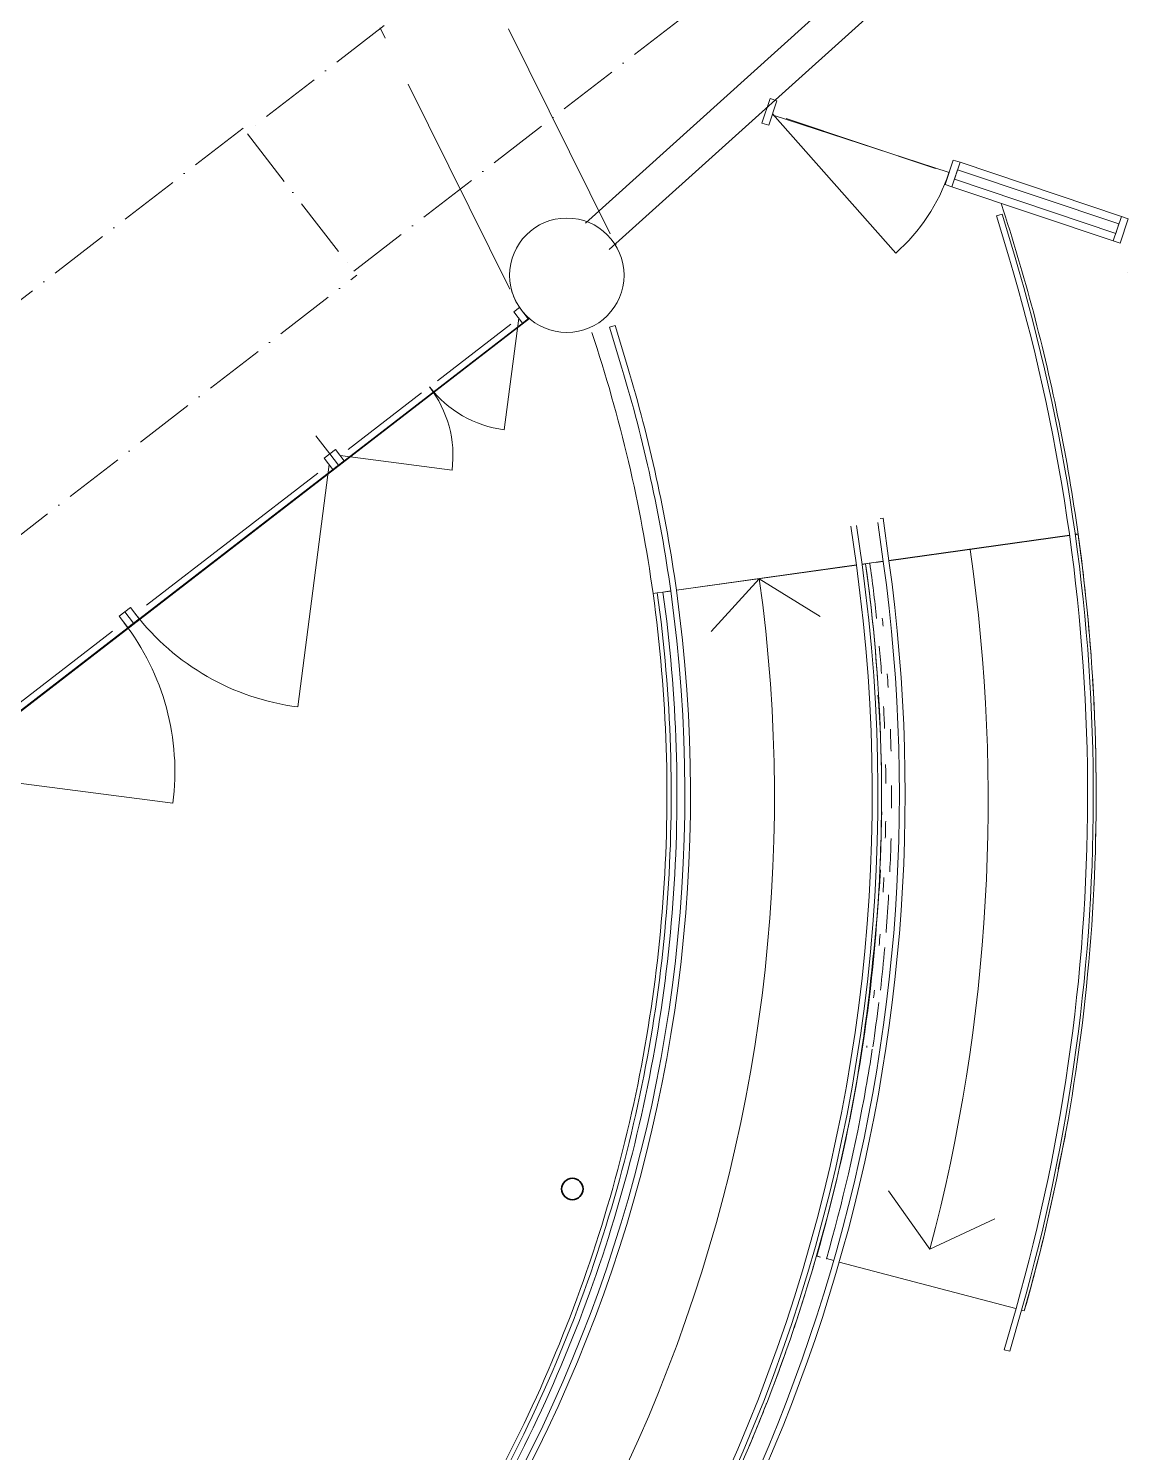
# Model space of a CAD drawing. Header units: millimetres. Extents: x -106764 to 80178, y -104573 to 57950.
# Drawn here: x 34226 to 41866, y -46743 to -36783 of the extents above; entities that cross this region are included whole.
import ezdxf

# ---------------------------------------------------------------- set-up
doc = ezdxf.new("R2010")
doc.units = ezdxf.units.MM
doc.header["$LTSCALE"] = 100
for name, pattern in [('3 Punktstreckad', [6.2, 4.2, -1, 0, -1]), ('Brand EI 60', [10.5, 4.5, -3, 0, -3]), ('IMPORT-A_PSTRECK_4', [24, 16, -3.6, 0.8, -3.6])]:
    doc.linetypes.add(name, pattern=pattern)
for name, color, linetype, lineweight in [('A----003E-N', 10, 'Continuous', 35), ('A----004E-N', 4, 'Continuous', 13), ('A-13G---EDN', 1, 'Continuous', 9), ('A-27----', 1, '3 Punktstreckad', 13), ('A-27C---EJN', 1, 'Continuous', 9), ('A-27D---E-N', 7, 'Continuous', 9), ('A-42D--CE-N', 1, 'Continuous', 9), ('A-42D--FE-N', 1, 'Continuous', 9), ('A-43CB--E-N', 3, 'Continuous', 18), ('A-44B---E-N', 1, 'Continuous', 9), ('A-45BY--E-N', 1, 'Continuous', 9), ('A-45CA--E-N', 1, 'Continuous', 9), ('A-B-B-EI-60', 6, 'Brand EI 60', 100), ('A037', 1, 'IMPORT-A_PSTRECK_4', 9)]:
    doc.layers.add(name, color=color, linetype=linetype, lineweight=lineweight)

# ---------------------------------------------------------------- blocks, each defined once
blk = doc.blocks.new('CW Dörr-Glas-Ram_Lastintag - Bef-9144793-A-40_P0010')
at = {"layer": 'A-13G---EDN'}
blk.add_line((-855, 5.5), (354.2, 1214.7), dxfattribs=at)
blk.add_arc((-855, 5.5), 1710, 0, 45, dxfattribs=at)
at = {"layer": 'A-42D--CE-N'}
blk.add_line((-755, 5.5), (755, 5.5), dxfattribs=at)
blk = doc.blocks.new('Rectangular Mullion - 50x100-9144795-A-40_P0010')
at = {"layer": 'A-42D--FE-N'}
for p, q in [((-50, 50), (0, 50)), ((-50, -50), (-50, 50)), ((0, 50), (0, -50)), ((0, -50), (-50, -50))]:
    blk.add_line(p, q, dxfattribs=at)
blk = doc.blocks.new('Rectangular Mullion - 50x100-9144796-A-40_P0010')
at = {"layer": 'A-42D--FE-N'}
for p, q in [((0, 50), (-50, 50)), ((-50, 50), (-50, -50)), ((0, -50), (0, 50)), ((-50, -50), (0, -50))]:
    blk.add_line(p, q, dxfattribs=at)
blk = doc.blocks.new('CW Dörr-Glas-Ram_Lastintag - Bef-9144797-A-40_P0010')
at = {"layer": 'A-13G---EDN'}
blk.add_line((-855, -5.5), (354.2, -1214.7), dxfattribs=at)
blk.add_arc((-855, -5.5), 1710, 315, 360, dxfattribs=at)
at = {"layer": 'A-42D--CE-N'}
blk.add_line((-755, -5.5), (755, -5.5), dxfattribs=at)
blk = doc.blocks.new('Rectangular Mullion - 50x100-4116429-A-40_P0010')
at = {"layer": 'A-42D--FE-N'}
for p, q in [((-50, 50), (0, 50)), ((-50, -50), (-50, 50)), ((0, 50), (0, -50)), ((0, -50), (-50, -50))]:
    blk.add_line(p, q, dxfattribs=at)
blk = doc.blocks.new('Assembled Stair - ___-9045496-A-40_P0010')
at = {"layer": 'A-27----'}
blk.add_line((36499.1, -38481.3), (38936.8, -36598.7), dxfattribs=at)
blk = doc.blocks.new('Assembled Stair - ___-9045495-A-40_P0010')
at = {"layer": 'A-27----'}
blk.add_line((38185, -35625.2), (35747.3, -37507.9), dxfattribs=at)
blk = doc.blocks.new('Assembled Stair - Run_Internal_-9045494-A-40_P0010')
at = {"layer": 'A-27----'}
blk.add_line((35756.5, -37519.7), (36490, -38469.5), dxfattribs=at)
blk = doc.blocks.new('Assembled Stair - ___-9045493-A-40_P0010')
blk.add_blockref('Assembled Stair - Run_Internal_-9045494-A-40_P0010', (0, 0))
blk = doc.blocks.new('CW Pardörr-Glas-Ram - Bef foajéparti-10181816-A-40_P0010')
at = {"layer": 'A-13G---EDN'}
for p, q in [((-787.6, 5), (-230.7, 561.9)), ((787.6, 5), (230.7, 561.9))]:
    blk.add_line(p, q, dxfattribs=at)
for centre, start, end in [((-787.6, 5), 0, 45), ((787.6, 5), 135, 180)]:
    blk.add_arc(centre, 787.6, start, end, dxfattribs=at)
at = {"layer": 'A-42D--CE-N'}
for p, q in [((-717.6, 5), (-70, 5)), ((70, 5), (717.6, 5))]:
    blk.add_line(p, q, dxfattribs=at)
blk = doc.blocks.new('Rectangular Mullion - 50x100-4116401-A-40_P0010')
at = {"layer": 'A-42D--FE-N'}
for p, q in [((-50, 50), (0, 50)), ((-50, -50), (-50, 50)), ((0, 50), (0, -50)), ((0, -50), (-50, -50))]:
    blk.add_line(p, q, dxfattribs=at)
blk = doc.blocks.new('Rectangular Mullion - 50x100-4116405-A-40_P0010')
at = {"layer": 'A-42D--FE-N'}
for p, q in [((0, 50), (-50, 50)), ((-50, 50), (-50, -50)), ((0, -50), (0, 50)), ((-50, -50), (0, -50))]:
    blk.add_line(p, q, dxfattribs=at)
blk = doc.blocks.new('A-40_P0010_Ej modellerat_dwg_Railing - Railing-1568527-A-40-P-010-10184553-A-40_P0010')
at = {"layer": 'A-45BY--E-N'}
for p, q in [((246706, 210106.1), (246737.9, 210130.2)), ((256311, 206161), (256316.5, 206121.4))]:
    blk.add_line(p, q, dxfattribs=at)
for points in [[(246706, 210106.1), (246925.1, 209815.9), (247394.1, 209258.7), (248182.4, 208502.2), (249046.4, 207833.6), (249976.4, 207260.3), (250961.9, 206788.9), (251991.9, 206424.7), (253054.7, 206171.7), (254138.4, 206032.8), (255230.6, 206009.6), (255956.3, 206071.4), (256316.5, 206121.4)], [(246737.9, 210130.2), (246956.2, 209841.1), (247423.4, 209286.1), (248208.6, 208532.6), (249069.2, 207866.6), (249995.6, 207295.5), (250977.3, 206825.9), (252003.3, 206463.1), (253061.9, 206211.1), (254141.3, 206072.7), (255229.3, 206049.6), (255952.2, 206111.2), (256311, 206161)]]:
    blk.add_open_spline(points, degree=3, dxfattribs=at)
blk = doc.blocks.new('A-40_P0010_Ej modellerat_dwg_Railing - Railing-1568683-A-40-P-010-10184554-A-40_P0010')
at = {"layer": 'A-45BY--E-N'}
blk.add_line((251653.3, 204979), (251653.9, 204981), dxfattribs=at)
for points, knots in [([(253118.5, 204658.2), (253029.1, 204671.9), (252535.4, 204753.3), (252047.2, 204866), (251653.3, 204979)], [0.2902755, 0.2902755, 0.2902755, 0.2902755, 0.3133464, 0.4177952, 0.4177952, 0.4177952, 0.4177952]), ([(254199.6, 204543.7), (254156.4, 204546.3), (254068.4, 204552.2), (253980.3, 204558.3), (253935.3, 204561.5)], [0.19787973, 0.19787973, 0.19787973, 0.19787973, 0.2088976, 0.22037284, 0.22037284, 0.22037284, 0.22037284]), ([(255356.9, 204531.9), (255337.5, 204531.2), (255286.7, 204529.3), (255235.9, 204527.9), (255204.4, 204527.1)], [0.09950968, 0.09950968, 0.09950968, 0.09950968, 0.1044488, 0.11247199, 0.11247199, 0.11247199, 0.11247199])]:
    blk.add_open_spline(points, degree=3, knots=knots, dxfattribs=at)
for points in [[(253142.4, 204695.1), (253138.7, 204695.6), (253135, 204696.2), (253131.3, 204696.8)], [(256517.5, 204675.3), (256389.4, 204657.5), (256261, 204641.7), (256132.4, 204628.1)], [(253446.9, 204612.7), (253343.3, 204625.6), (253239.6, 204638.7), (253136.2, 204653.9)], [(253532.7, 204642.7), (253514.9, 204644.8), (253497.2, 204646.9), (253479.4, 204648.9)], [(253830.8, 204571.4), (253731.1, 204580.5), (253631.2, 204589.8), (253531.4, 204600.2)], [(253924.9, 204603.4), (253897.8, 204605.6), (253870.7, 204607.9), (253843.6, 204610.2)], [(254319.1, 204577.3), (254285, 204578.9), (254251, 204580.8), (254216.9, 204582.9)], [(255517.3, 204579.3), (255465.5, 204576.6), (255413.7, 204574.1), (255361.9, 204572.1)], [(255937.4, 204609.1), (255873.9, 204603.5), (255810.5, 204598.3), (255747, 204593.6)], [(256133.9, 204588.1), (256115, 204586.1), (256096.1, 204584.1), (256077.3, 204582.2)], [(254592, 204526.9), (254514.8, 204529), (254437.6, 204532), (254360.5, 204535.8)], [(254715.3, 204564.4), (254675.3, 204565), (254635.4, 204565.9), (254595.5, 204567.1)], [(254963.2, 204523.2), (254910.8, 204522.9), (254858.5, 204523.1), (254806.1, 204523.7)], [(255110.1, 204564.9), (255065.9, 204564.1), (255021.8, 204563.6), (254977.6, 204563.5)], [(255745.3, 204553.5), (255713.6, 204551.2), (255681.9, 204549.1), (255650.1, 204547)]]:
    blk.add_open_spline(points, degree=3, dxfattribs=at)
blk = doc.blocks.new('A-40_P0010_Ej modellerat_dwg_Handrail Type - Handrail_Internal_-V30-A-40-P-010-10184555-A-40_P0010')
at = {"layer": 'A-45BY--E-N'}
for p, q in [((256504.4, 204769.4), (256776.5, 204807.2)), ((256509.9, 204729.8), (256782, 204767.6))]:
    blk.add_line(p, q, dxfattribs=at)
for radius in [11675, 11635]:
    blk.add_arc((254902.8, 216293.7), radius, 217.59209, 277.91211, dxfattribs=at)
blk = doc.blocks.new('A-40_P0010_Ej modellerat_dwg_Handrail Type - Handrail_Internal_-V63-A-40-P-010-10184702-A-40_P0010')
at = {"layer": 'A-45BY--E-N', "flags": 128}
blk.add_lwpolyline([(257882.7, 206408.2), (258169.9, 206494.9), (258181.5, 206456.6), (257894.3, 206369.9)], dxfattribs=at)
at = {"layer": 'A-45BY--E-N'}
for centre, radius, start, end in [((254902.8, 216293.7), 10365, 217.04807, 277.91209), ((254902.8, 216293.7), 10325, 217.04807, 277.91209), ((254906.9, 216269), 10300, 277.90847, 286.79315), ((254906.9, 216269), 10340, 277.90848, 286.79315)]:
    blk.add_arc(centre, radius, start, end, dxfattribs=at)
blk = doc.blocks.new('A-40_P0010_Ej modellerat_dwg_Handrail Type - Handrail_Internal_-V64-A-40-P-010-10184703-A-40_P0010')
at = {"layer": 'A-45BY--E-N'}
blk.add_line((256530.6, 204581.2), (256802.7, 204619.1), dxfattribs=at)
at = {"layer": 'A-45BY--E-N', "flags": 128}
blk.add_lwpolyline([(256830.5, 204602.7), (256833.2, 204582.9), (256536.1, 204541.6)], dxfattribs=at)
at = {"layer": 'A-45BY--E-N'}
for radius in [11865, 11825]:
    blk.add_arc((254902.8, 216293.7), radius, 227.71118, 277.91211, dxfattribs=at)
blk = doc.blocks.new('A-40_P0010_Ej modellerat_dwg_Handrail Type - Handrail_Internal_-V65-A-40-P-010-10184704-A-40_P0010')
at = {"layer": 'A-45BY--E-N', "flags": 128}
for points in [[(258672.4, 203665), (258959.8, 203750.9), (258948.4, 203789.3), (258660.9, 203703.3)], [(251295.3, 203614.9), (251006.8, 203696.9), (251017.7, 203735.3), (251306.3, 203653.3)]]:
    blk.add_lwpolyline(points, dxfattribs=at)
at = {"layer": 'A-45BY--E-N'}
for radius in [13140, 13180]:
    blk.add_arc((254897.9, 216293), radius, 254.13742, 286.64161, dxfattribs=at)

msp = doc.modelspace()

# ---------------------------------------------------------------- linework, layer by layer
at = {"layer": 'A----003E-N'}
msp.add_circle((38027.7, -44899.5), 75, dxfattribs=at)
at = {"layer": 'A----004E-N', "flags": 128}
for points in [[(38998.1, -41001), (39334.5, -40631.1), (39759, -40895.3)], [(40980.4, -45107.8), (40527.5, -45319.6), (40238, -44911.9)]]:
    msp.add_lwpolyline(points, dxfattribs=at)
at = {"layer": 'A----004E-N'}
for centre, radius, start, end in [((28634.7, -42181), 12300, 345.2165, 8.20365), ((28340.2, -42159.1), 11100, 308.03911, 7.91211)]:
    msp.add_arc(centre, radius, start, end, dxfattribs=at)
at = {"layer": 'A-13G---EDN'}
msp.add_line((39427.5, -37379.7), (40288.1, -38354.1), dxfattribs=at)
msp.add_arc((39427.5, -37379.7), 1300, 311.45362, 341.45362, dxfattribs=at)
at = {"layer": 'A-27----'}
for p, q in [((35725.9, -37480.2), (30833, -41259)), ((31572.4, -42330.5), (36520.5, -38509))]:
    msp.add_line(p, q, dxfattribs=at)
at = {"layer": 'A-27C---EJN'}
for p, q in [((38333.5, -38293.7), (38328.1, -38298.6)), ((37728.1, -38811.6), (32237.9, -43051.7)), ((37725.5, -38810), (37720.5, -38813.8)), ((36332.3, -39757.6), (36234.9, -39631.3))]:
    msp.add_line(p, q, dxfattribs=at)
for start, end in [(190.47786, 209.63737), (212.91725, 216.49467), (223.46657, 228.79687)]:
    msp.add_arc((37989, -38509), 400, start, end, dxfattribs=at)
at = {"layer": 'A-27D---E-N'}
for start, end in [(0, 180), (180, 0)]:
    msp.add_arc((37989, -38509), 400, start, end, dxfattribs=at)
at = {"layer": 'A-42D--CE-N'}
msp.add_line((39522.3, -37411.6), (40565.2, -37761.4), dxfattribs=at)
at = {"layer": 'A-42D--FE-N'}
for p, q in [((41865.8, -38097.6), (40737.6, -37719.1)), ((40697.8, -37837.6), (41826.1, -38216.1)), ((41808.6, -38268.3), (40680.3, -37889.7)), ((41826.1, -38216.1), (41848.3, -38149.7))]:
    msp.add_line(p, q, dxfattribs=at)
at = {"layer": 'A-42D--FE-N', "extrusion": (0, 0, -1)}
msp.add_line((41865.8, -38097.6), (41808.6, -38268.3), dxfattribs=at)
at = {"layer": 'A-42D--FE-N', "flags": 128}
msp.add_lwpolyline([(39353, -37444.4), (39400.4, -37460.3), (39457.7, -37289.7), (39410.3, -37273.8)], close=True, dxfattribs=at)
at = {"layer": 'A-42D--FE-N', "extrusion": (0, 0, -1), "flags": 128}
msp.add_lwpolyline([(-40632.9, -37873.8), (-40680.3, -37889.7), (-40737.6, -37719.1), (-40690.2, -37703.2)], close=True, dxfattribs=at)
at = {"layer": 'A-42D--FE-N', "flags": 128}
msp.add_lwpolyline([(41848.3, -38149.7), (40720.1, -37771.2), (40697.8, -37837.6)], dxfattribs=at)
at = {"layer": 'A-42D--FE-N', "extrusion": (0, 0, -1), "flags": 128}
msp.add_lwpolyline([(-41808.6, -38268.3), (-41856, -38284.2), (-41913.2, -38113.5), (-41865.8, -38097.6)], dxfattribs=at)
at = {"layer": 'A-43CB--E-N'}
for p, q in [((42544.9, -34153), (38118.6, -38144.2)), ((38286, -38329.8), (42712.3, -34338.6))]:
    msp.add_line(p, q, dxfattribs=at)
at = {"layer": 'A-44B---E-N'}
for p, q in [((40660.7, -37791.2), (39424.9, -37387.6)), ((33547.1, -42032.8), (37726, -38809.6)), ((33547.1, -42032.8), (36393.7, -39837.2)), ((40240.5, -40503.2), (41502.7, -40325.8)), ((41542.6, -40320.2), (41562.5, -40317.4)), ((40052.4, -40529.7), (40200.9, -40508.8)), ((38755.1, -40712), (40012.8, -40535.2)), ((38591.8, -40735), (38621.5, -40730.8)), ((38661.1, -40725.3), (38715.5, -40717.6)), ((39734.2, -45368.1), (39763.2, -45375.7)), ((39803.8, -45386.5), (39854.4, -45399.8)), ((39893.4, -45410.1), (41128.8, -45736)), ((41167.5, -45746.2), (41186.8, -45751.3))]:
    msp.add_line(p, q, dxfattribs=at)
for centre, radius, start, end in [((28489.5, -42143.4), 13200, 11.3814, 18.27104), ((28513.4, -42134.3), 10175, 7.90484, 18.47451), ((28489.5, -42143.4), 13200, 7.93658, 11.3814)]:
    msp.add_arc(centre, radius, start, end, dxfattribs=at)
msp.add_open_spline([(41186.8, -45751.3), (41311.7, -45311.7), (41515.8, -44419.9), (41681.6, -43057.3), (41705.2, -41684.9), (41626.1, -40773.4), (41563, -40320.8)], degree=3, dxfattribs=at)
msp.add_open_spline([(38358.2, -48422.1), (38425.1, -48317.1), (38751, -47786.7), (39260.6, -46786.3), (39596.7, -45846.8), (39734.2, -45368.1)], degree=3, knots=[-0.5625, -0.5625, -0.5625, -0.5625, -0.5, -0.25, 0, 0, 0, 0], dxfattribs=at)
at = {"layer": 'A-45CA--E-N'}
for p, q in [((40240.8, -40505.1), (41503.1, -40329.1)), ((41543, -40323.6), (41563, -40320.8)), ((40146.7, -40518.2), (40201.2, -40510.6)), ((40013, -40536.8), (38755.1, -40711.6)), ((38621.4, -40730.2), (38591.7, -40734.4)), ((38715.5, -40717.2), (38661, -40724.7)), ((39736.1, -45368.6), (39763.2, -45375.7)), ((39803.8, -45386.5), (39854.4, -45399.8)), ((39893.4, -45410.1), (41128.8, -45736)), ((41167.5, -45746.2), (41186.8, -45751.3))]:
    msp.add_line(p, q, dxfattribs=at)
at = {"layer": 'A-45CA--E-N', "flags": 128}
msp.add_lwpolyline([(40107.1, -40523.7), (40077.4, -40527.9), (40052.6, -40531.3)], dxfattribs=at)
at = {"layer": 'A-45CA--E-N'}
for points in [[(41563, -40320.8), (41582.7, -40461.8), (41600.1, -40603.2), (41615.2, -40744.8)], [(40077.4, -40527.9), (40133.6, -40931.3), (40203.9, -41744.1), (40181.7, -42967.6), (40032.1, -44182.2), (39848.4, -44977), (39736.1, -45368.6)], [(40161.6, -41341.6), (40143, -41069.5), (40114.9, -40798), (40077.4, -40527.9)], [(34634.1, -50279.4), (34922.4, -50061.8), (35475.8, -49595.9), (36227.1, -48813), (36891.2, -47954.9), (37460.5, -47031.3), (37928.7, -46052.4), (38290.5, -45029.5), (38541.8, -43973.9), (38679.7, -42897.7), (38702.8, -41812.9), (38641.4, -41092.1), (38591.7, -40734.4)], [(41629.1, -40882.4), (41638.3, -40978.7), (41646.7, -41075.2), (41653.9, -41171.7)], [(41664.6, -41333.6), (41670.1, -41423), (41674.8, -41512.4), (41678.5, -41601.9)], [(41684.2, -41769.7), (41686.7, -41859.1), (41688, -41948.5), (41688.2, -42037.9)], [(40188.7, -42176.1), (40189.1, -42069.6), (40189.1, -41962.9), (40186.2, -41856.4)], [(41689.3, -42200.7), (41688.9, -42297.3), (41687, -42393.8), (41684.1, -42490.4)], [(40179.3, -42609.9), (40183.9, -42494.2), (40188.3, -42378.3), (40190.7, -42262.4)], [(41477.7, -44498.4), (41461.7, -44586.5), (41443.4, -44674.1), (41423.7, -44761.4)], [(41393.9, -44921), (41333.9, -45200), (41264.8, -45476.9), (41186.8, -45751.3)], [(39577.1, -45871.8), (39603.2, -45794.4), (39628.4, -45716.6), (39652.9, -45638.7)], [(39435.7, -46268.1), (39466.7, -46186.1), (39496.6, -46103.7), (39525.7, -46021)]]:
    msp.add_open_spline(points, degree=3, dxfattribs=at)
for points, knots in [([(40182.5, -41755.2), (40182.5, -41755), (40179.1, -41652), (40172.3, -41549.2), (40163.7, -41446.7)], [0.94748207, 0.94748207, 0.94748207, 0.94748207, 0.94752941, 0.97391051, 0.97391051, 0.97391051, 0.97391051]), ([(39700.8, -45482), (39708.4, -45456.6), (39831.8, -45037.4), (40028.4, -44210.9), (40135.2, -43289.6), (40175.4, -42772.9), (40182.1, -42666.4)], [0.6249032, 0.6249032, 0.6249032, 0.6249032, 0.6316863, 0.7369673, 0.8422484, 0.869557, 0.869557, 0.869557, 0.869557]), ([(39255.9, -46716.4), (39276.9, -46667.2), (39321.1, -46561.3), (39363.6, -46454.8), (39385.9, -46397.7)], [0.51269359, 0.51269359, 0.51269359, 0.51269359, 0.52640523, 0.54211738, 0.54211738, 0.54211738, 0.54211738])]:
    msp.add_open_spline(points, degree=3, knots=knots, dxfattribs=at)
at = {"layer": 'A-B-B-EI-60'}
msp.add_line((45562.5, -35154.8), (41692.9, -38684.6), dxfattribs=at)
at = {"layer": 'A037'}
for p, q in [((33313.9, -28186.2), (38347.3, -38331.2)), ((32613, -28573.4), (37630.7, -38686.8))]:
    msp.add_line(p, q, dxfattribs=at)

# ---------------------------------------------------------------- block references
at = {"rotation": 90.00000000000001}
for name in ['A-40_P0010_Ej modellerat_dwg_Handrail Type - Handrail_Internal_-V65-A-40-P-010-10184704-A-40_P0010', 'A-40_P0010_Ej modellerat_dwg_Handrail Type - Handrail_Internal_-V63-A-40-P-010-10184702-A-40_P0010', 'A-40_P0010_Ej modellerat_dwg_Handrail Type - Handrail_Internal_-V64-A-40-P-010-10184703-A-40_P0010', 'A-40_P0010_Ej modellerat_dwg_Handrail Type - Handrail_Internal_-V30-A-40-P-010-10184555-A-40_P0010', 'A-40_P0010_Ej modellerat_dwg_Railing - Railing-1568683-A-40-P-010-10184554-A-40_P0010', 'A-40_P0010_Ej modellerat_dwg_Railing - Railing-1568527-A-40-P-010-10184553-A-40_P0010']:
    msp.add_blockref(name, (244782.4, -297041.2), dxfattribs=at)
at = {"layer": 'A-27----'}
for name in ['Assembled Stair - ___-9045495-A-40_P0010', 'Assembled Stair - ___-9045493-A-40_P0010']:
    msp.add_blockref(name, (0, 0), dxfattribs=at)
at = {"layer": 'A-42D--CE-N'}
for name, p, rotation in [('CW Pardörr-Glas-Ram - Bef foajéparti-10181816-A-40_P0010', (37026.1, -39285.6), 217.6438033245631), ('CW Dörr-Glas-Ram_Lastintag - Bef-9144793-A-40_P0010', (35646.3, -40349.9), 217.6438033245632), ('CW Dörr-Glas-Ram_Lastintag - Bef-9144797-A-40_P0010', (34213.1, -41455.4), 37.64380332456315)]:
    msp.add_blockref(name, p, dxfattribs=dict(at, rotation=rotation))
at = {"layer": 'A-42D--FE-N'}
for name, p, rotation in [('Rectangular Mullion - 50x100-4116405-A-40_P0010', (37689.4, -38774), 37.64380332456312), ('Rectangular Mullion - 50x100-9144796-A-40_P0010', (36362.9, -39797.2), 37.64380332456315), ('Rectangular Mullion - 50x100-9144796-A-40_P0010', (34929.7, -40902.7), 37.64380332456315)]:
    msp.add_blockref(name, p, dxfattribs=dict(at, rotation=rotation))
at = {"layer": 'A-42D--FE-N', "extrusion": (0, 0, -1)}
for name, p, rotation in [('Rectangular Mullion - 50x100-4116401-A-40_P0010', (-36362.9, -39797.2), 322.3561966754368), ('Rectangular Mullion - 50x100-4116429-A-40_P0010', (-36363.5, -39798), 322.3561966754406), ('Rectangular Mullion - 50x100-9144795-A-40_P0010', (-34929.7, -40902.7), 322.3561966754368)]:
    msp.add_blockref(name, p, dxfattribs=dict(at, rotation=rotation))
at = {"layer": 'A-45CA--E-N'}
msp.add_blockref('Assembled Stair - ___-9045496-A-40_P0010', (0, 0), dxfattribs=at)

doc.saveas('drawing.dxf')
